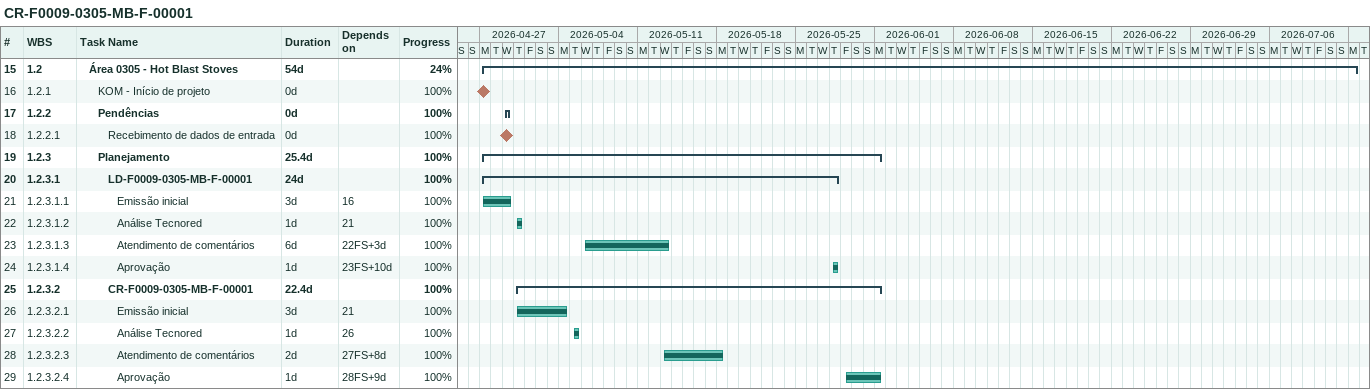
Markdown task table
CR-F0009-0305-MB-F-00001

| ID | WBS | Task | Duration | Start | Finish | Predecessors | % complete |
|---|---|---|---|---|---|---|---|
| 15 | 1.2 | **Área 0305 - Hot Blast Stoves** | 54d | 2026-04-27 | 2026-07-13 |  | 24 |
| 16 | 1.2.1 | KOM - Início de projeto | 0d | 2026-04-27 | 2026-04-27 |  | 100 |
| 17 | 1.2.2 | **Pendências** | 0d | 2026-04-29 | 2026-04-29 |  | 100 |
| 18 | 1.2.2.1 | Recebimento de dados de entrada | 0d | 2026-04-29 | 2026-04-29 |  | 100 |
| 19 | 1.2.3 | **Planejamento** | 25.4d | 2026-04-27 | 2026-06-01 |  | 100 |
| 20 | 1.2.3.1 | **LD-F0009-0305-MB-F-00001** | 24d | 2026-04-27 | 2026-05-28 |  | 100 |
| 21 | 1.2.3.1.1 | Emissão inicial | 3d | 2026-04-27 | 2026-04-29 | 16 | 100 |
| 22 | 1.2.3.1.2 | Análise Tecnored | 1d | 2026-04-30 | 2026-04-30 | 21 | 100 |
| 23 | 1.2.3.1.3 | Atendimento de comentários | 6d | 2026-05-06 | 2026-05-13 | 22FS+3d | 100 |
| 24 | 1.2.3.1.4 | Aprovação | 1d | 2026-05-28 | 2026-05-28 | 23FS+10d | 100 |
| 25 | 1.2.3.2 | **CR-F0009-0305-MB-F-00001** | 22.4d | 2026-04-30 | 2026-06-01 |  | 100 |
| 26 | 1.2.3.2.1 | Emissão inicial | 3d | 2026-04-30 | 2026-05-04 | 21 | 100 |
| 27 | 1.2.3.2.2 | Análise Tecnored | 1d | 2026-05-05 | 2026-05-05 | 26 | 100 |
| 28 | 1.2.3.2.3 | Atendimento de comentários | 2d | 2026-05-13 | 2026-05-18 | 27FS+8d | 100 |
| 29 | 1.2.3.2.4 | Aprovação | 1d | 2026-05-29 | 2026-06-01 | 28FS+9d | 100 |
